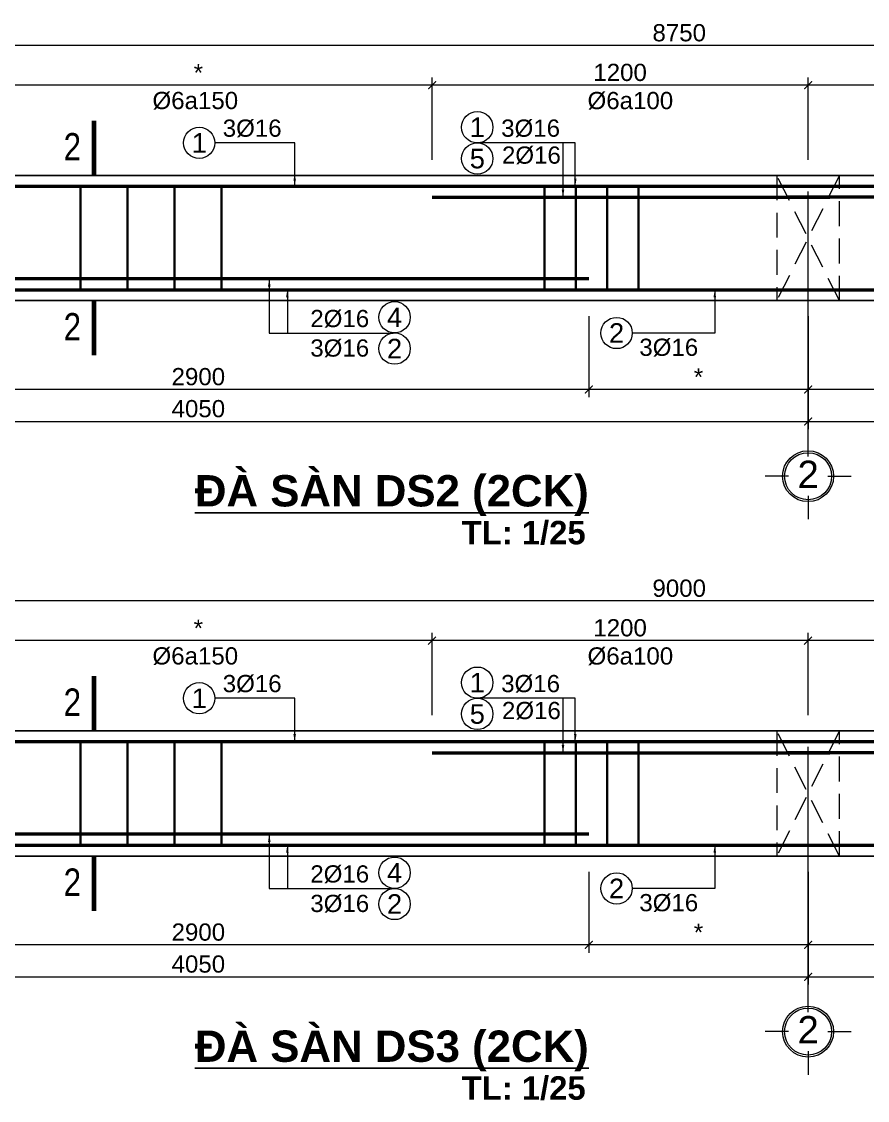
# Model space of a CAD drawing. Header units: millimetres. Extents: x 0 to 84000, y -29700 to 363007.
# Drawn here: x 10800 to 21600, y 74751 to 88535 of the extents above; entities that cross this region are included whole.
import ezdxf
from ezdxf.enums import TextEntityAlignment as Align

# ---------------------------------------------------------------- set-up
doc = ezdxf.new("R2010")
doc.units = ezdxf.units.MM
doc.linetypes.add('CENTER', pattern=[50.8, 31.75, -6.35, 6.35, -6.35])
doc.linetypes.add('DASHED', pattern=[19.05, 12.7, -6.35])
for name, color, linetype, lineweight in [('- Dims', 8, 'Continuous', 13), ('- Grid line', 8, 'CENTER', 13), ('- Note', 9, 'Continuous', 13), ('- Text thin', 3, 'Continuous', 25), ('S-Border', 7, 'Continuous', 25), ('S-Dashed', 2, 'DASHED', 9), ('S-Grid line', 8, 'CENTER', 9), ('S-Note', 9, 'Continuous', 13), ('S-Rebar', 1, 'Continuous', 35), ('S-Steel', 6, 'Continuous', 50), ('S-Text', 3, 'Continuous', 25)]:
    doc.layers.add(name, color=color, linetype=linetype, lineweight=lineweight)
doc.styles.add('B-Arial', font='arialbd.ttf')
doc.styles.add('R-Arial', font='arial.ttf')
doc.styles.add('R-Helve Condense', font='VHELVCN.TTF')
doc.dimstyles.new('SC-25-100', dxfattribs={"dimtxt": 220, "dimasz": 100, "dimexe": 100, "dimexo": 200, "dimgap": 50, "dimtad": 1, "dimdec": 0, "dimlfac": 0.25, "dimzin": 0, "dimdsep": 46, "dimtxsty": 'R-Arial', "dimblk": 'ARCHTICK', "dimcen": 0.5, "dimdle": 100, "dimclrd": 256, "dimclre": 256, "dimclrt": 4, "dimadec": 0, "dimazin": 0, "dimtfac": 1, "dimtdec": 0, "dimtix": 1, "dimtmove": 0, "dimatfit": 3, "dimfxl": 1, "dimtolj": 1, "dimtzin": 0, "dimlwd": -1, "dimlwe": -1, "dimarcsym": 0})

# ---------------------------------------------------------------- blocks, each defined once
blk = doc.blocks.new('_ArchTick')
at = {"color": 0, "linetype": 'ByBlock', "const_width": 0.15}
blk.add_lwpolyline([(-0.5, -0.5), (0.5, 0.5)], dxfattribs=at)
blk = doc.blocks.new('*D190')
at = {"layer": '- Dims', "ltscale": 100, "transparency": 16777216}
for p, q in [((16042, 86769), (16042, 87822)), ((20843, 86769), (20843, 87822)), ((20943, 87722), (15942, 87722))]:
    blk.add_line(p, q, dxfattribs=at)
at = {"layer": 'Defpoints', "color": 0, "ltscale": 100, "transparency": 16777216}
for p in [(16042, 87722), (16042, 86569), (20843, 86569)]:
    blk.add_point(p, dxfattribs=at)
at = {"layer": '- Dims', "ltscale": 100, "transparency": 16777216, "xscale": 100, "yscale": 100, "zscale": 100, "rotation": 180}
blk.add_blockref('_ArchTick', (16042, 87722), dxfattribs=at)
at = {"layer": '- Dims', "ltscale": 100, "transparency": 16777216, "xscale": 100, "yscale": 100, "zscale": 100}
blk.add_blockref('_ArchTick', (20843, 87722), dxfattribs=at)
at = {"layer": '- Dims', "color": 4, "ltscale": 100, "transparency": 16777216, "insert": (18442, 87884), "char_height": 220, "attachment_point": 5, "style": 'R-Arial'}
blk.add_mtext('\\A1;1200', dxfattribs=at)
blk = doc.blocks.new('*D191')
at = {"layer": '- Dims', "ltscale": 100, "transparency": 16777216}
for p, q in [((20843, 84769), (20843, 83734)), ((18043, 84496), (18043, 83734)), ((20943, 83834), (17943, 83834))]:
    blk.add_line(p, q, dxfattribs=at)
at = {"layer": 'Defpoints', "color": 0, "ltscale": 100, "transparency": 16777216}
for p in [(20843, 84969), (18043, 84696), (18043, 83834)]:
    blk.add_point(p, dxfattribs=at)
at = {"layer": '- Dims', "ltscale": 100, "transparency": 16777216, "xscale": 100, "yscale": 100, "zscale": 100, "rotation": 180}
blk.add_blockref('_ArchTick', (18043, 83834), dxfattribs=at)
at = {"layer": '- Dims', "ltscale": 100, "transparency": 16777216, "xscale": 100, "yscale": 100, "zscale": 100}
blk.add_blockref('_ArchTick', (20843, 83834), dxfattribs=at)
at = {"layer": '- Dims', "color": 4, "ltscale": 100, "transparency": 16777216, "insert": (19443, 83994), "char_height": 220, "attachment_point": 5, "style": 'R-Arial'}
blk.add_mtext('\\A1;*', dxfattribs=at)
blk = doc.blocks.new('*D192')
at = {"layer": '- Dims', "ltscale": 100, "transparency": 16777216}
for p, q in [((8072, 84769), (8072, 83734)), ((18043, 84769), (18043, 83734)), ((18143, 83834), (7972, 83834))]:
    blk.add_line(p, q, dxfattribs=at)
at = {"layer": 'Defpoints', "color": 0, "ltscale": 100, "transparency": 16777216}
for p in [(8072, 84969), (18043, 84969), (8072, 83834)]:
    blk.add_point(p, dxfattribs=at)
at = {"layer": '- Dims', "ltscale": 100, "transparency": 16777216, "xscale": 100, "yscale": 100, "zscale": 100, "rotation": 180}
blk.add_blockref('_ArchTick', (8072, 83834), dxfattribs=at)
at = {"layer": '- Dims', "ltscale": 100, "transparency": 16777216, "xscale": 100, "yscale": 100, "zscale": 100}
blk.add_blockref('_ArchTick', (18043, 83834), dxfattribs=at)
at = {"layer": '- Dims', "color": 4, "ltscale": 100, "transparency": 16777216, "insert": (13057, 83997), "char_height": 220, "attachment_point": 5, "style": 'R-Arial'}
blk.add_mtext('\\A1;2900', dxfattribs=at)
blk = doc.blocks.new('*D193')
at = {"layer": '- Dims', "ltscale": 100, "transparency": 16777216}
for p, q in [((5272, 84167), (5272, 83326)), ((20843, 84167), (20843, 83326)), ((5172, 83426), (20943, 83426))]:
    blk.add_line(p, q, dxfattribs=at)
at = {"layer": 'Defpoints', "color": 0, "ltscale": 100, "transparency": 16777216}
for p in [(5272, 84367), (20843, 84367), (20843, 83426)]:
    blk.add_point(p, dxfattribs=at)
at = {"layer": '- Dims', "ltscale": 100, "transparency": 16777216, "xscale": 100, "yscale": 100, "zscale": 100, "rotation": 180}
blk.add_blockref('_ArchTick', (5272, 83426), dxfattribs=at)
at = {"layer": '- Dims', "ltscale": 100, "transparency": 16777216, "xscale": 100, "yscale": 100, "zscale": 100}
blk.add_blockref('_ArchTick', (20843, 83426), dxfattribs=at)
at = {"layer": '- Dims', "color": 4, "ltscale": 100, "transparency": 16777216, "insert": (13057, 83588), "char_height": 220, "attachment_point": 5, "style": 'R-Arial'}
blk.add_mtext('\\A1;4050', dxfattribs=at)
blk = doc.blocks.new('Grid symbol')
at = {"layer": '- Grid line', "color": 7, "linetype": 'Continuous', "ltscale": 100}
for points in [[(0, 250), (0, 550)], [(-250, 0), (-550, 0)], [(250, 0), (550, 0)], [(0, -250), (0, -550)]]:
    blk.add_lwpolyline(points, dxfattribs=at)
blk.add_circle((0, 0), 325, dxfattribs=at)
at = {"layer": '- Grid line', "color": 32, "linetype": 'Continuous', "ltscale": 100}
blk.add_circle((0, 0), 300, dxfattribs=at)
at = {"layer": '- Grid line', "color": 3, "style": 'R-Helve Condense', "flags": 4}
blk.add_attdef('A', text='', height=350, dxfattribs=at).set_placement((1, 24), align=Align.MIDDLE_CENTER)
blk = doc.blocks.new('Steel symbol')
at = {"layer": '- Note', "color": 7}
blk.add_circle((0, 0), 200, dxfattribs=at)
at = {"layer": '- Note', "color": 3, "style": 'R-Helve Condense', "flags": 4}
blk.add_attdef('1', text='', height=250, dxfattribs=at).set_placement((0, 0), align=Align.MIDDLE_CENTER)
blk = doc.blocks.new('*D194')
at = {"layer": '- Dims', "ltscale": 100, "transparency": 16777216}
for p, q in [((10071, 86769), (10071, 87822)), ((16042, 86769), (16042, 87822)), ((16142, 87722), (9971, 87722))]:
    blk.add_line(p, q, dxfattribs=at)
at = {"layer": 'Defpoints', "color": 0, "ltscale": 100, "transparency": 16777216}
for p in [(10071, 87722), (10071, 86569), (16042, 86569)]:
    blk.add_point(p, dxfattribs=at)
at = {"layer": '- Dims', "ltscale": 100, "transparency": 16777216, "xscale": 100, "yscale": 100, "zscale": 100, "rotation": 180}
blk.add_blockref('_ArchTick', (10071, 87722), dxfattribs=at)
at = {"layer": '- Dims', "ltscale": 100, "transparency": 16777216, "xscale": 100, "yscale": 100, "zscale": 100}
blk.add_blockref('_ArchTick', (16042, 87722), dxfattribs=at)
at = {"layer": '- Dims', "color": 4, "ltscale": 100, "transparency": 16777216, "insert": (13057, 87882), "char_height": 220, "attachment_point": 5, "style": 'R-Arial'}
blk.add_mtext('\\A1;*', dxfattribs=at)
blk = doc.blocks.new('*U9')
at = {"layer": '- Note', "color": 7, "ltscale": 100, "const_width": 60}
blk.add_lwpolyline([(279, 373), (279, -327)], dxfattribs=at)
at = {"layer": '- Text thin', "style": 'R-Helve Condense', "flags": 4}
blk.add_attdef('A', text='', height=350, dxfattribs=at).set_placement((3, 39), align=Align.MIDDLE_CENTER)
blk = doc.blocks.new('*D189')
at = {"layer": '- Dims', "ltscale": 100, "transparency": 16777216}
for p, q in [((20843, 86769), (20843, 87822)), ((25242, 86769), (25242, 87822)), ((25342, 87722), (20743, 87722))]:
    blk.add_line(p, q, dxfattribs=at)
at = {"layer": 'Defpoints', "color": 0, "ltscale": 100, "transparency": 16777216}
for p in [(20843, 87722), (20843, 86569), (25242, 86569)]:
    blk.add_point(p, dxfattribs=at)
at = {"layer": '- Dims', "ltscale": 100, "transparency": 16777216, "xscale": 100, "yscale": 100, "zscale": 100, "rotation": 180}
blk.add_blockref('_ArchTick', (20843, 87722), dxfattribs=at)
at = {"layer": '- Dims', "ltscale": 100, "transparency": 16777216, "xscale": 100, "yscale": 100, "zscale": 100}
blk.add_blockref('_ArchTick', (25242, 87722), dxfattribs=at)
at = {"layer": '- Dims', "color": 4, "ltscale": 100, "transparency": 16777216, "insert": (23043, 87884), "char_height": 220, "attachment_point": 5, "style": 'R-Arial'}
blk.add_mtext('\\A1;800', dxfattribs=at)
blk = doc.blocks.new('*D184')
at = {"layer": '- Dims', "ltscale": 100, "transparency": 16777216}
for p, q in [((20843, 84167), (20843, 83326)), ((35891, 84167), (35891, 83326)), ((20743, 83426), (35991, 83426))]:
    blk.add_line(p, q, dxfattribs=at)
at = {"layer": 'Defpoints', "color": 0, "ltscale": 100, "transparency": 16777216}
for p in [(20843, 84367), (35891, 84367), (35891, 83426)]:
    blk.add_point(p, dxfattribs=at)
at = {"layer": '- Dims', "ltscale": 100, "transparency": 16777216, "xscale": 100, "yscale": 100, "zscale": 100, "rotation": 180}
blk.add_blockref('_ArchTick', (20843, 83426), dxfattribs=at)
at = {"layer": '- Dims', "ltscale": 100, "transparency": 16777216, "xscale": 100, "yscale": 100, "zscale": 100}
blk.add_blockref('_ArchTick', (35891, 83426), dxfattribs=at)
at = {"layer": '- Dims', "color": 4, "ltscale": 100, "transparency": 16777216, "insert": (28367, 83588), "char_height": 220, "attachment_point": 5, "style": 'R-Arial'}
blk.add_mtext('\\A1;4200', dxfattribs=at)
blk = doc.blocks.new('*D185')
at = {"layer": '- Dims', "ltscale": 100, "transparency": 16777216}
for p, q in [((20843, 84769), (20843, 83734)), ((23643, 84769), (23643, 83734)), ((23743, 83834), (20743, 83834))]:
    blk.add_line(p, q, dxfattribs=at)
at = {"layer": 'Defpoints', "color": 0, "ltscale": 100, "transparency": 16777216}
for p in [(20843, 84969), (23643, 84969), (20843, 83834)]:
    blk.add_point(p, dxfattribs=at)
at = {"layer": '- Dims', "ltscale": 100, "transparency": 16777216, "xscale": 100, "yscale": 100, "zscale": 100, "rotation": 180}
blk.add_blockref('_ArchTick', (20843, 83834), dxfattribs=at)
at = {"layer": '- Dims', "ltscale": 100, "transparency": 16777216, "xscale": 100, "yscale": 100, "zscale": 100}
blk.add_blockref('_ArchTick', (23643, 83834), dxfattribs=at)
at = {"layer": '- Dims', "color": 4, "ltscale": 100, "transparency": 16777216, "insert": (22243, 83994), "char_height": 220, "attachment_point": 5, "style": 'R-Arial'}
blk.add_mtext('\\A1;*', dxfattribs=at)
blk = doc.blocks.new('*D199')
at = {"layer": '- Dims', "transparency": 16777216}
for p, q in [((35991, 88228), (2403, 88228)), ((2503, 86769), (2503, 88328)), ((35891, 86769), (35891, 88328))]:
    blk.add_line(p, q, dxfattribs=at)
at = {"layer": 'Defpoints', "color": 0, "transparency": 16777216}
for p in [(2503, 88228), (2503, 86569), (35891, 86569)]:
    blk.add_point(p, dxfattribs=at)
at = {"layer": '- Dims', "transparency": 16777216, "xscale": 100, "yscale": 100, "zscale": 100, "rotation": 180}
blk.add_blockref('_ArchTick', (2503, 88228), dxfattribs=at)
at = {"layer": '- Dims', "transparency": 16777216, "xscale": 100, "yscale": 100, "zscale": 100}
blk.add_blockref('_ArchTick', (35891, 88228), dxfattribs=at)
at = {"layer": '- Dims', "color": 4, "transparency": 16777216, "insert": (19197, 88391), "char_height": 220, "attachment_point": 5, "style": 'R-Arial'}
blk.add_mtext('\\A1;8750', dxfattribs=at)
blk = doc.blocks.new('*D210')
at = {"layer": '- Dims', "ltscale": 100, "transparency": 16777216}
for p, q in [((16042, 79673), (16042, 80725)), ((20843, 79673), (20843, 80725)), ((20943, 80625), (15942, 80625))]:
    blk.add_line(p, q, dxfattribs=at)
at = {"layer": 'Defpoints', "color": 0, "ltscale": 100, "transparency": 16777216}
for p in [(16042, 80625), (16042, 79473), (20843, 79473)]:
    blk.add_point(p, dxfattribs=at)
at = {"layer": '- Dims', "ltscale": 100, "transparency": 16777216, "xscale": 100, "yscale": 100, "zscale": 100, "rotation": 180}
blk.add_blockref('_ArchTick', (16042, 80625), dxfattribs=at)
at = {"layer": '- Dims', "ltscale": 100, "transparency": 16777216, "xscale": 100, "yscale": 100, "zscale": 100}
blk.add_blockref('_ArchTick', (20843, 80625), dxfattribs=at)
at = {"layer": '- Dims', "color": 4, "ltscale": 100, "transparency": 16777216, "insert": (18442, 80788), "char_height": 220, "attachment_point": 5, "style": 'R-Arial'}
blk.add_mtext('\\A1;1200', dxfattribs=at)
blk = doc.blocks.new('*D211')
at = {"layer": '- Dims', "ltscale": 100, "transparency": 16777216}
for p, q in [((20843, 77673), (20843, 76638)), ((18043, 77399), (18043, 76638)), ((20943, 76738), (17943, 76738))]:
    blk.add_line(p, q, dxfattribs=at)
at = {"layer": 'Defpoints', "color": 0, "ltscale": 100, "transparency": 16777216}
for p in [(20843, 77873), (18043, 77599), (18043, 76738)]:
    blk.add_point(p, dxfattribs=at)
at = {"layer": '- Dims', "ltscale": 100, "transparency": 16777216, "xscale": 100, "yscale": 100, "zscale": 100, "rotation": 180}
blk.add_blockref('_ArchTick', (18043, 76738), dxfattribs=at)
at = {"layer": '- Dims', "ltscale": 100, "transparency": 16777216, "xscale": 100, "yscale": 100, "zscale": 100}
blk.add_blockref('_ArchTick', (20843, 76738), dxfattribs=at)
at = {"layer": '- Dims', "color": 4, "ltscale": 100, "transparency": 16777216, "insert": (19443, 76898), "char_height": 220, "attachment_point": 5, "style": 'R-Arial'}
blk.add_mtext('\\A1;*', dxfattribs=at)
blk = doc.blocks.new('*D212')
at = {"layer": '- Dims', "ltscale": 100, "transparency": 16777216}
for p, q in [((8072, 77673), (8072, 76638)), ((18043, 77673), (18043, 76638)), ((18143, 76738), (7972, 76738))]:
    blk.add_line(p, q, dxfattribs=at)
at = {"layer": 'Defpoints', "color": 0, "ltscale": 100, "transparency": 16777216}
for p in [(8072, 77873), (18043, 77873), (8072, 76738)]:
    blk.add_point(p, dxfattribs=at)
at = {"layer": '- Dims', "ltscale": 100, "transparency": 16777216, "xscale": 100, "yscale": 100, "zscale": 100, "rotation": 180}
blk.add_blockref('_ArchTick', (8072, 76738), dxfattribs=at)
at = {"layer": '- Dims', "ltscale": 100, "transparency": 16777216, "xscale": 100, "yscale": 100, "zscale": 100}
blk.add_blockref('_ArchTick', (18043, 76738), dxfattribs=at)
at = {"layer": '- Dims', "color": 4, "ltscale": 100, "transparency": 16777216, "insert": (13057, 76900), "char_height": 220, "attachment_point": 5, "style": 'R-Arial'}
blk.add_mtext('\\A1;2900', dxfattribs=at)
blk = doc.blocks.new('*D213')
at = {"layer": '- Dims', "ltscale": 100, "transparency": 16777216}
for p, q in [((5272, 77071), (5272, 76230)), ((20843, 77071), (20843, 76230)), ((5172, 76330), (20943, 76330))]:
    blk.add_line(p, q, dxfattribs=at)
at = {"layer": 'Defpoints', "color": 0, "ltscale": 100, "transparency": 16777216}
for p in [(5272, 77271), (20843, 77271), (20843, 76330)]:
    blk.add_point(p, dxfattribs=at)
at = {"layer": '- Dims', "ltscale": 100, "transparency": 16777216, "xscale": 100, "yscale": 100, "zscale": 100, "rotation": 180}
blk.add_blockref('_ArchTick', (5272, 76330), dxfattribs=at)
at = {"layer": '- Dims', "ltscale": 100, "transparency": 16777216, "xscale": 100, "yscale": 100, "zscale": 100}
blk.add_blockref('_ArchTick', (20843, 76330), dxfattribs=at)
at = {"layer": '- Dims', "color": 4, "ltscale": 100, "transparency": 16777216, "insert": (13057, 76492), "char_height": 220, "attachment_point": 5, "style": 'R-Arial'}
blk.add_mtext('\\A1;4050', dxfattribs=at)
blk = doc.blocks.new('*D214')
at = {"layer": '- Dims', "ltscale": 100, "transparency": 16777216}
for p, q in [((10071, 79673), (10071, 80725)), ((16042, 79673), (16042, 80725)), ((16142, 80625), (9971, 80625))]:
    blk.add_line(p, q, dxfattribs=at)
at = {"layer": 'Defpoints', "color": 0, "ltscale": 100, "transparency": 16777216}
for p in [(10071, 80625), (10071, 79473), (16042, 79473)]:
    blk.add_point(p, dxfattribs=at)
at = {"layer": '- Dims', "ltscale": 100, "transparency": 16777216, "xscale": 100, "yscale": 100, "zscale": 100, "rotation": 180}
blk.add_blockref('_ArchTick', (10071, 80625), dxfattribs=at)
at = {"layer": '- Dims', "ltscale": 100, "transparency": 16777216, "xscale": 100, "yscale": 100, "zscale": 100}
blk.add_blockref('_ArchTick', (16042, 80625), dxfattribs=at)
at = {"layer": '- Dims', "color": 4, "ltscale": 100, "transparency": 16777216, "insert": (13057, 80785), "char_height": 220, "attachment_point": 5, "style": 'R-Arial'}
blk.add_mtext('\\A1;*', dxfattribs=at)
blk = doc.blocks.new('*D209')
at = {"layer": '- Dims', "ltscale": 100, "transparency": 16777216}
for p, q in [((20843, 79673), (20843, 80725)), ((25242, 79673), (25242, 80725)), ((25342, 80625), (20743, 80625))]:
    blk.add_line(p, q, dxfattribs=at)
at = {"layer": 'Defpoints', "color": 0, "ltscale": 100, "transparency": 16777216}
for p in [(20843, 80625), (20843, 79473), (25242, 79473)]:
    blk.add_point(p, dxfattribs=at)
at = {"layer": '- Dims', "ltscale": 100, "transparency": 16777216, "xscale": 100, "yscale": 100, "zscale": 100, "rotation": 180}
blk.add_blockref('_ArchTick', (20843, 80625), dxfattribs=at)
at = {"layer": '- Dims', "ltscale": 100, "transparency": 16777216, "xscale": 100, "yscale": 100, "zscale": 100}
blk.add_blockref('_ArchTick', (25242, 80625), dxfattribs=at)
at = {"layer": '- Dims', "color": 4, "ltscale": 100, "transparency": 16777216, "insert": (23043, 80788), "char_height": 220, "attachment_point": 5, "style": 'R-Arial'}
blk.add_mtext('\\A1;800', dxfattribs=at)
blk = doc.blocks.new('*D205')
at = {"layer": '- Dims', "ltscale": 100, "transparency": 16777216}
for p, q in [((20843, 77071), (20843, 76230)), ((35891, 77071), (35891, 76230)), ((20743, 76330), (35991, 76330))]:
    blk.add_line(p, q, dxfattribs=at)
at = {"layer": 'Defpoints', "color": 0, "ltscale": 100, "transparency": 16777216}
for p in [(20843, 77271), (35891, 77271), (35891, 76330)]:
    blk.add_point(p, dxfattribs=at)
at = {"layer": '- Dims', "ltscale": 100, "transparency": 16777216, "xscale": 100, "yscale": 100, "zscale": 100, "rotation": 180}
blk.add_blockref('_ArchTick', (20843, 76330), dxfattribs=at)
at = {"layer": '- Dims', "ltscale": 100, "transparency": 16777216, "xscale": 100, "yscale": 100, "zscale": 100}
blk.add_blockref('_ArchTick', (35891, 76330), dxfattribs=at)
at = {"layer": '- Dims', "color": 4, "ltscale": 100, "transparency": 16777216, "insert": (28367, 76492), "char_height": 220, "attachment_point": 5, "style": 'R-Arial'}
blk.add_mtext('\\A1;3700', dxfattribs=at)
blk = doc.blocks.new('*D206')
at = {"layer": '- Dims', "ltscale": 100, "transparency": 16777216}
for p, q in [((20843, 77673), (20843, 76638)), ((23643, 77673), (23643, 76638)), ((23743, 76738), (20743, 76738))]:
    blk.add_line(p, q, dxfattribs=at)
at = {"layer": 'Defpoints', "color": 0, "ltscale": 100, "transparency": 16777216}
for p in [(20843, 77873), (23643, 77873), (20843, 76738)]:
    blk.add_point(p, dxfattribs=at)
at = {"layer": '- Dims', "ltscale": 100, "transparency": 16777216, "xscale": 100, "yscale": 100, "zscale": 100, "rotation": 180}
blk.add_blockref('_ArchTick', (20843, 76738), dxfattribs=at)
at = {"layer": '- Dims', "ltscale": 100, "transparency": 16777216, "xscale": 100, "yscale": 100, "zscale": 100}
blk.add_blockref('_ArchTick', (23643, 76738), dxfattribs=at)
at = {"layer": '- Dims', "color": 4, "ltscale": 100, "transparency": 16777216, "insert": (22243, 76898), "char_height": 220, "attachment_point": 5, "style": 'R-Arial'}
blk.add_mtext('\\A1;*', dxfattribs=at)
blk = doc.blocks.new('*D202')
at = {"layer": '- Dims', "transparency": 16777216}
for p, q in [((2503, 79273), (2503, 81232)), ((35891, 79673), (35891, 81232)), ((35991, 81132), (2403, 81132))]:
    blk.add_line(p, q, dxfattribs=at)
at = {"layer": 'Defpoints', "color": 0, "transparency": 16777216}
for p in [(2503, 81132), (35891, 79473), (2503, 79073)]:
    blk.add_point(p, dxfattribs=at)
at = {"layer": '- Dims', "transparency": 16777216, "xscale": 100, "yscale": 100, "zscale": 100, "rotation": 180}
blk.add_blockref('_ArchTick', (2503, 81132), dxfattribs=at)
at = {"layer": '- Dims', "transparency": 16777216, "xscale": 100, "yscale": 100, "zscale": 100}
blk.add_blockref('_ArchTick', (35891, 81132), dxfattribs=at)
at = {"layer": '- Dims', "color": 4, "transparency": 16777216, "insert": (19197, 81294), "char_height": 220, "attachment_point": 5, "style": 'R-Arial'}
blk.add_mtext('\\A1;9000', dxfattribs=at)

msp = doc.modelspace()

# ---------------------------------------------------------------- linework, layer by layer
at = {"layer": 'S-Border', "ltscale": 100}
for points in [[(2503.4, 86569.4), (21242.6, 86569.4)], [(20442.6, 86569.4), (35891.2, 86569.4)], [(21242.6, 84969.4), (2503.4, 84969.4)], [(35891.2, 84969.4), (20442.6, 84969.4)], [(5271.5, 79473), (21242.6, 79473)], [(20442.6, 79473), (35891.2, 79473)], [(21242.6, 77873), (2503.4, 77873)], [(35891.2, 77873), (20442.6, 77873)]]:
    msp.add_lwpolyline(points, dxfattribs=at)
at = {"layer": 'S-Dashed', "ltscale": 25}
for points in [[(21242.6, 86569.4), (20442.6, 86569.4), (20442.6, 84969.4), (21242.6, 84969.4)], [(21242.6, 86569.4), (20442.6, 86569.4), (20442.6, 84969.4), (21242.6, 84969.4)], [(21242.6, 79473), (20442.6, 79473), (20442.6, 77873), (21242.6, 77873)], [(21242.6, 79473), (20442.6, 79473), (20442.6, 77873), (21242.6, 77873)]]:
    msp.add_lwpolyline(points, close=True, dxfattribs=at)
for points in [[(21242.6, 84969.4), (20442.6, 86569.4)], [(21242.6, 86569.4), (20442.6, 84969.4)], [(21242.6, 84969.4), (20442.6, 86569.4)], [(21242.6, 86569.4), (20442.6, 84969.4)], [(21242.6, 77873), (20442.6, 79473)], [(21242.6, 79473), (20442.6, 77873)], [(21242.6, 77873), (20442.6, 79473)], [(21242.6, 79473), (20442.6, 77873)]]:
    msp.add_lwpolyline(points, dxfattribs=at)
at = {"layer": 'S-Grid line', "ltscale": 100}
for p, q in [((20842.6, 83190.5), (20842.6, 87575)), ((20842.6, 83190.5), (20842.6, 87575)), ((20842.6, 76094.1), (20842.6, 80478.6)), ((20842.6, 76094.1), (20842.6, 80478.6))]:
    msp.add_line(p, q, dxfattribs=at)
at = {"layer": 'S-Rebar', "ltscale": 100}
for points in [[(11552, 86429.4), (11552, 85109.4)], [(12152, 86429.4), (12152, 85109.4)], [(12752, 86429.4), (12752, 85109.4)], [(13352, 86429.4), (13352, 85109.4)], [(17475.2, 86429.4), (17475.2, 85109.4)], [(17875.2, 86429.4), (17875.2, 85109.4)], [(18275.2, 86429.4), (18275.2, 85109.4)], [(18675.2, 86429.4), (18675.2, 85109.4)], [(11552, 79333), (11552, 78013)], [(12152, 79333), (12152, 78013)], [(12752, 79333), (12752, 78013)], [(13352, 79333), (13352, 78013)], [(17475.2, 79333), (17475.2, 78013)], [(17875.2, 79333), (17875.2, 78013)], [(18275.2, 79333), (18275.2, 78013)], [(18675.2, 79333), (18675.2, 78013)]]:
    msp.add_lwpolyline(points, dxfattribs=at)
at = {"layer": 'S-Steel', "ltscale": 100}
for points in [[(21177.3, 86429.4), (2591.8, 86429.4), (2591.8, 85174.7)], [(35825.9, 85209.9), (35825.9, 86429.4), (20531, 86429.4)], [(16042.3, 86289.4), (21118.6, 86289.4)], [(25242.5, 86289.4), (20583.1, 86289.4)], [(18042.6, 85249.4), (8071.5, 85249.4)], [(2628.8, 85109.4), (2628.8, 85109.4), (21094.9, 85109.4)], [(20568, 85109.4), (20568, 85109.4), (35743.5, 85109.4)], [(21177.3, 79333), (5341.5, 79333), (5341.5, 78519.3)], [(35825.9, 78113.5), (35825.9, 79333), (20531, 79333)], [(16042.3, 79193), (21118.6, 79193)], [(25242.5, 79193), (20583.1, 79193)], [(18042.6, 78153), (8071.5, 78153)], [(2628.8, 78013), (2628.8, 78013), (21094.9, 78013)], [(20568, 78013), (20568, 78013), (35743.5, 78013)]]:
    msp.add_lwpolyline(points, dxfattribs=at)

# ---------------------------------------------------------------- block references
at = {"layer": 'S-Border'}
ref = msp.add_blockref('*U9', (11445.1, 86896.2), dxfattribs=at)
ref.add_attrib('A', '2', dxfattribs={"layer": '- Text thin', "height": 350, "style": 'R-Helve Condense'}).set_placement((11447.9, 86935.7), align=Align.MIDDLE_CENTER)
ref = msp.add_blockref('Steel symbol', (16618.9, 87184.8), dxfattribs=at)
ref.add_attrib('1', '1', dxfattribs={"layer": 'S-Note', "color": 3, "height": 250, "style": 'R-Arial'}).set_placement((16618.9, 87184.8), align=Align.MIDDLE_CENTER)
ref = msp.add_blockref('Steel symbol', (13068.2, 86984.8), dxfattribs=at)
ref.add_attrib('1', '1', dxfattribs={"layer": 'S-Note', "color": 3, "height": 250, "style": 'R-Arial'}).set_placement((13068.2, 86984.8), align=Align.MIDDLE_CENTER)
ref = msp.add_blockref('Steel symbol', (16618.9, 86784.8), dxfattribs=at)
ref.add_attrib('1', '5', dxfattribs={"layer": 'S-Note', "color": 3, "height": 250, "style": 'R-Arial'}).set_placement((16618.9, 86784.8), align=Align.MIDDLE_CENTER)
ref = msp.add_blockref('*U9', (11445.1, 84596.2), dxfattribs=at)
ref.add_attrib('A', '2', dxfattribs={"layer": '- Text thin', "height": 350, "style": 'R-Helve Condense'}).set_placement((11447.9, 84635.7), align=Align.MIDDLE_CENTER)
ref = msp.add_blockref('Steel symbol', (15562.4, 84756.6), dxfattribs=at)
ref.add_attrib('1', '4', dxfattribs={"layer": 'S-Note', "color": 3, "height": 250, "style": 'R-Arial'}).set_placement((15562.4, 84756.6), align=Align.MIDDLE_CENTER)
ref = msp.add_blockref('Steel symbol', (18397.1, 84555.8), dxfattribs=at)
ref.add_attrib('1', '2', dxfattribs={"layer": 'S-Note', "color": 3, "height": 250, "style": 'R-Arial'}).set_placement((18397.1, 84555.8), align=Align.MIDDLE_CENTER)
ref = msp.add_blockref('Steel symbol', (15562.4, 84356.6), dxfattribs=at)
ref.add_attrib('1', '2', dxfattribs={"layer": 'S-Note', "color": 3, "height": 250, "style": 'R-Arial'}).set_placement((15562.4, 84356.6), align=Align.MIDDLE_CENTER)
ref = msp.add_blockref('Steel symbol', (16618.9, 80088.4), dxfattribs=at)
ref.add_attrib('1', '1', dxfattribs={"layer": 'S-Note', "color": 3, "height": 250, "style": 'R-Arial'}).set_placement((16618.9, 80088.4), align=Align.MIDDLE_CENTER)
ref = msp.add_blockref('*U9', (11445.1, 79799.8), dxfattribs=at)
ref.add_attrib('A', '2', dxfattribs={"layer": '- Text thin', "height": 350, "style": 'R-Helve Condense'}).set_placement((11447.9, 79839.2), align=Align.MIDDLE_CENTER)
ref = msp.add_blockref('Steel symbol', (13068.2, 79888.4), dxfattribs=at)
ref.add_attrib('1', '1', dxfattribs={"layer": 'S-Note', "color": 3, "height": 250, "style": 'R-Arial'}).set_placement((13068.2, 79888.4), align=Align.MIDDLE_CENTER)
ref = msp.add_blockref('Steel symbol', (16618.9, 79688.4), dxfattribs=at)
ref.add_attrib('1', '5', dxfattribs={"layer": 'S-Note', "color": 3, "height": 250, "style": 'R-Arial'}).set_placement((16618.9, 79688.4), align=Align.MIDDLE_CENTER)
ref = msp.add_blockref('*U9', (11445.1, 77499.8), dxfattribs=at)
ref.add_attrib('A', '2', dxfattribs={"layer": '- Text thin', "height": 350, "style": 'R-Helve Condense'}).set_placement((11447.9, 77539.2), align=Align.MIDDLE_CENTER)
ref = msp.add_blockref('Steel symbol', (15562.4, 77660.2), dxfattribs=at)
ref.add_attrib('1', '4', dxfattribs={"layer": 'S-Note', "color": 3, "height": 250, "style": 'R-Arial'}).set_placement((15562.4, 77660.2), align=Align.MIDDLE_CENTER)
ref = msp.add_blockref('Steel symbol', (18397.1, 77459.3), dxfattribs=at)
ref.add_attrib('1', '2', dxfattribs={"layer": 'S-Note', "color": 3, "height": 250, "style": 'R-Arial'}).set_placement((18397.1, 77459.3), align=Align.MIDDLE_CENTER)
ref = msp.add_blockref('Steel symbol', (15562.4, 77260.2), dxfattribs=at)
ref.add_attrib('1', '2', dxfattribs={"layer": 'S-Note', "color": 3, "height": 250, "style": 'R-Arial'}).set_placement((15562.4, 77260.2), align=Align.MIDDLE_CENTER)
at = {"layer": 'S-Grid line'}
ref = msp.add_blockref('Grid symbol', (20842.6, 82725.9), dxfattribs=at)
ref.add_attrib('A', '2', dxfattribs={"color": 3, "height": 350, "style": 'R-Arial'}).set_placement((20843.7, 82749.8), align=Align.MIDDLE_CENTER)
ref = msp.add_blockref('Grid symbol', (20842.6, 75629.5), dxfattribs=at)
ref.add_attrib('A', '2', dxfattribs={"color": 3, "height": 350, "style": 'R-Arial'}).set_placement((20843.7, 75653.3), align=Align.MIDDLE_CENTER)

# ---------------------------------------------------------------- texts
at = {"layer": 'S-Text'}
for s, height, style, p in [('%%C6a150', 220, 'R-Arial', (12471.2, 87416.8)), ('%%C6a100', 220, 'R-Arial', (18026.4, 87416)), ('3%%C16', 220, 'R-Arial', (13368.4, 87063.4)), ('3%%C16', 220, 'R-Arial', (16923.6, 87063.4)), ('2%%C16', 220, 'R-Arial', (16933.6, 86719.1)), ('2%%C16', 220, 'R-Arial', (14486.4, 84631)), ('3%%C16', 220, 'R-Arial', (14486.4, 84254.2)), ('3%%C16', 220, 'R-Arial', (18687.6, 84263.8)), ('%%UĐÀ SÀN DS2 (2CK)', 400, 'B-Arial', (13012.8, 82339.9)), ('TL: 1/25', 300, 'B-Arial', (16419, 81855.7)), ('%%C6a150', 220, 'R-Arial', (12471.2, 80320.4)), ('%%C6a100', 220, 'R-Arial', (18026.4, 80319.6)), ('3%%C16', 220, 'R-Arial', (13368.4, 79966.9)), ('3%%C16', 220, 'R-Arial', (16923.6, 79966.9)), ('2%%C16', 220, 'R-Arial', (16933.6, 79622.6)), ('2%%C16', 220, 'R-Arial', (14486.4, 77534.5)), ('3%%C16', 220, 'R-Arial', (14486.4, 77157.8)), ('3%%C16', 220, 'R-Arial', (18687.6, 77167.4)), ('%%UĐÀ SÀN DS3 (2CK)', 400, 'B-Arial', (13012.8, 75243.5)), ('TL: 1/25', 300, 'B-Arial', (16419, 74759.2))]:
    msp.add_text(s, height=height, dxfattribs=dict(at, style=style)).set_placement(p)

# ---------------------------------------------------------------- dimensions: what is measured, and where the dimension line sits
at = {"layer": '- Dims'}
for base, p1, p2, text, picture, middle in [((2503.4, 88228.4), (35891.2, 86569.4), (2503.4, 86569.4), '8750', '*D199', (19197.3, 88390.7)), ((2503.4, 81131.9), (35891.2, 79473), (2503.4, 79073), '9000', '*D202', (19197.3, 81294.2))]:
    dim = msp.add_linear_dim(base=base, p1=p1, p2=p2, text=text, dimstyle='SC-25-100', dxfattribs=at)
    dim.commit()
    dim.dimension.update_dxf_attribs({"geometry": picture, "text_midpoint": middle})
at = {"layer": '- Dims', "ltscale": 100}
for base, p1, p2, text, picture, middle in [((10071.4, 87721.7), (16042.3, 86569.4), (10071.4, 86569.4), '*', '*D194', (13056.8, 87881.7)), ((20842.6, 83425.9), (5271.5, 84367.2), (20842.6, 84367.2), '4050', '*D193', (13057.1, 83588.3)), ((35891.2, 83425.9), (20842.6, 84367.2), (35891.2, 84367.2), '4200', '*D184', (28366.9, 83588.3)), ((10071.4, 80625.3), (16042.3, 79473), (10071.4, 79473), '*', '*D214', (13056.8, 80785.3)), ((20842.6, 76329.5), (5271.5, 77270.8), (20842.6, 77270.8), '4050', '*D213', (13057.1, 76491.8)), ((35891.2, 76329.5), (20842.6, 77270.8), (35891.2, 77270.8), '3700', '*D205', (28366.9, 76491.9))]:
    dim = msp.add_linear_dim(base=base, p1=p1, p2=p2, text=text, dimstyle='SC-25-100', override={"dimtxsty": 'R-Arial'}, dxfattribs=at)
    dim.commit()
    dim.dimension.update_dxf_attribs({"geometry": picture, "text_midpoint": middle})
for base, p1, p2, text, picture, middle in [((16042.3, 87721.7), (20842.6, 86569.4), (16042.3, 86569.4), '1200', '*D190', (18442.5, 87884)), ((20842.6, 87721.7), (25242.5, 86569.4), (20842.6, 86569.4), '800', '*D189', (23042.6, 87884)), ((8071.5, 83834.3), (18042.6, 84969.4), (8071.5, 84969.4), '2900', '*D192', (13057.1, 83996.7)), ((18042.6, 83834.3), (20842.6, 84969.4), (18042.6, 84695.7), '*', '*D191', (19442.6, 83994.3)), ((20842.6, 83834.3), (23642.6, 84969.4), (20842.6, 84969.4), '*', '*D185', (22242.6, 83994.3)), ((16042.3, 80625.3), (20842.6, 79473), (16042.3, 79473), '1200', '*D210', (18442.5, 80787.6)), ((20842.6, 80625.3), (25242.5, 79473), (20842.6, 79473), '800', '*D209', (23042.6, 80787.6)), ((8071.5, 76737.9), (18042.6, 77873), (8071.5, 77873), '2900', '*D212', (13057.1, 76900.2)), ((18042.6, 76737.9), (20842.6, 77873), (18042.6, 77599.3), '*', '*D211', (19442.6, 76897.9)), ((20842.6, 76737.9), (23642.6, 77873), (20842.6, 77873), '*', '*D206', (22242.6, 76897.9))]:
    dim = msp.add_linear_dim(base=base, p1=p1, p2=p2, angle=180, text=text, dimstyle='SC-25-100', override={"dimtxsty": 'R-Arial'}, dxfattribs=at)
    dim.commit()
    dim.dimension.update_dxf_attribs({"geometry": picture, "text_midpoint": middle})

# ---------------------------------------------------------------- leaders
at = {"layer": 'S-Note'}
for points in [[(14287, 86429.8), (14287, 86984.8), (13268.2, 86984.8)], [(17870.1, 86429.8), (17870.1, 86984.8), (16604.6, 86984.8)], [(13962.5, 85249.4), (13962.5, 84555.8), (14193.4, 84555.8)], [(14193.4, 85110.8), (14193.4, 84555.8), (15544, 84555.8)], [(19651.2, 85110.8), (19651.2, 84555.8), (18597.1, 84555.8)], [(14287, 79333.3), (14287, 79888.4), (13268.2, 79888.4)], [(17870.1, 79333.3), (17870.1, 79888.4), (16604.6, 79888.4)], [(13962.5, 78153), (13962.5, 77459.3), (14193.4, 77459.3)], [(14193.4, 78014.4), (14193.4, 77459.3), (15544, 77459.3)], [(19651.2, 78014.4), (19651.2, 77459.3), (18597.1, 77459.3)]]:
    msp.add_leader(points, dimstyle='SC-25-100', override={"dimtxsty": 'R-Arial'}, dxfattribs=at)
at = {"layer": 'S-Note', "ltscale": 100}
for points in [[(17713.1, 86289.4), (17713.1, 86984.8), (17403.2, 86984.8)], [(17713.1, 79193), (17713.1, 79888.4), (17403.2, 79888.4)]]:
    msp.add_leader(points, dimstyle='SC-25-100', override={"dimtxsty": 'R-Arial'}, dxfattribs=at)

doc.saveas('drawing.dxf')
